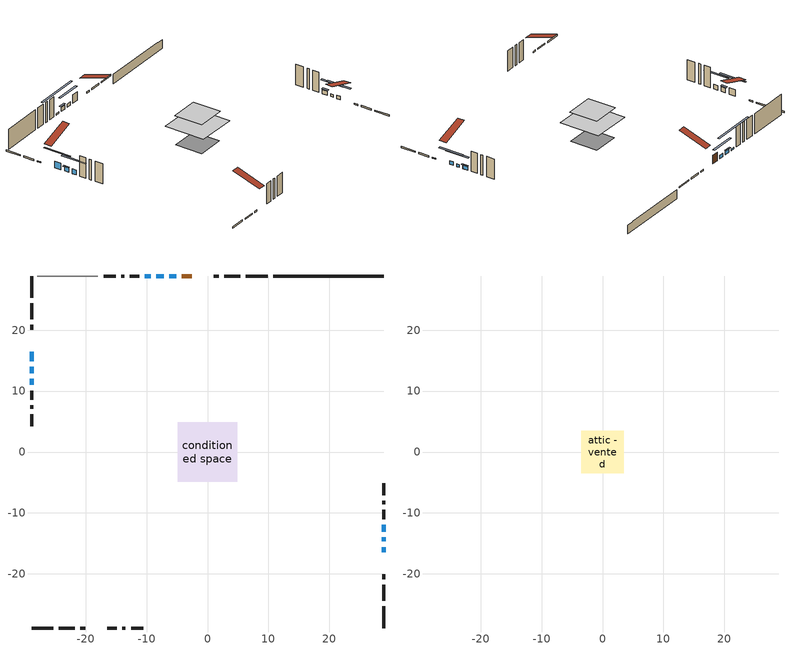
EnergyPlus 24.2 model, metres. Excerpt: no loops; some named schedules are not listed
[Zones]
conditioned space
 floor outside (Floor1 construction): -0.53,-0.53 -0.53,0.53 0.53,0.53 0.53,-0.53 z0.76
 floor adiabatic (AdiabaticFloorConstruction): -4.87,-4.87 -4.87,4.87 4.87,4.87 4.87,-4.87 z3.2
 floor foundation (Slab1 construction): -3.29,-3.29 -3.29,3.29 3.29,3.29 3.29,-3.29 z-1.49
 wall outside (RimJoist1 construction): 9.87,28.89 6.3,28.89 / -28.89,-28.89 -25.32,-28.89 / -28.89,28.89 -28.89,25.32 / 28.89,-28.89 28.89,-25.32 z0.76:1.06
 wall outside (RimJoist2 construction): 5.37,28.89 2.78,28.89 / -24.39,-28.89 -21.79,-28.89 / -28.89,24.39 -28.89,21.79 / 28.89,-24.39 28.89,-21.79 z0.76:1.06
 wall outside (RimJoist3 construction): 1.85,28.89 1.05,28.89 / -20.87,-28.89 -20.06,-28.89 / -28.89,20.87 -28.89,20.06 / 28.89,-20.87 28.89,-20.06 z0.76:1.06
 wall outside (AdiabaticWallConstruction 1): -2.58,28.89 -4.2,28.89 z0.76:2.79
 wall outside (AdiabaticWallConstruction): -5.13,28.89 -6.28,28.89 z0.76:1.55; -28.89,16.43 -28.89,14.9 z0.76:2.34; 28.89,-16.43 28.89,-15.61 z0.76:1.58; 28.89,-14.69 28.89,-14.02 z0.76:1.42; 28.89,-13.1 28.89,-11.93 z0.76:1.7; -7.2,28.89 -8.37,28.89 z0.76:1.73; -28.89,13.98 -28.89,12.96 / -28.89,12.03 -28.89,11.02 z0.76:1.88; -9.3,28.89 -10.27,28.89 z0.76:1.09
 wall outside (Wall1 construction): -11.2,28.89 -12.72,28.89 / -16.43,-28.89 -14.9,-28.89 / -28.89,10.09 -28.89,8.56 / 28.89,-11 28.89,-9.47 z0.76:5.64
 wall outside (Wall2 construction): -13.65,28.89 -14.15,28.89 / -13.97,-28.89 -13.47,-28.89 / -28.89,7.63 -28.89,7.13 / 28.89,-8.54 28.89,-8.04 z0.76:5.64
 wall outside (Wall3 construction): -15.08,28.89 -17.05,28.89 / -12.54,-28.89 -10.57,-28.89 / -28.89,6.2 -28.89,4.23 / 28.89,-7.11 28.89,-5.14 z0.76:5.64
 wall foundation (FoundationWall1 construction): 10.8,28.89,-1.49 10.8,28.89,0.76 27.08,28.89,0.76 27.08,28.89,0.58 28.89,28.89,0.58 28.89,28.89,-1.49
 wall adiabatic (Wall4 construction): -17.98,28.89 -27.96,28.89 z0.76:5.64
 window (WindowConstruction): -5.13,28.89 -6.28,28.89 z0.76:1.55
 window (WindowConstruction 1): -28.89,16.43 -28.89,14.91 z0.76:2.34
 window (WindowConstruction 2): 28.89,-16.43 28.89,-15.62 z0.76:1.57
 window (WindowConstruction 3): 28.89,-14.69 28.89,-14.02 z0.76:1.42
 window (WindowConstruction 4): 28.89,-13.1 28.89,-11.93 z0.76:1.7
 window (WindowConstruction 5): -7.2,28.89 -8.37,28.89 z0.76:1.73
 window (WindowConstruction 6): -28.89,13.98 -28.89,12.96 z0.76:1.88
 window (WindowConstruction 7): -28.89,12.03 -28.89,11.02 z0.76:1.88
 window (WindowConstruction 8): -9.3,28.89 -10.27,28.89 z0.76:1.09
 door (Door): -2.58,28.89 -4.2,28.89 z0.76:2.79
 ceiling adiabatic (AdiabaticFloorConstruction): 4.87,-4.87 4.87,4.87 -4.87,4.87 -4.87,-4.87 z3.2
attic - vented
 floor to conditioned space (Floor2 construction Reversed): -3.46,-3.46 -3.46,3.46 3.46,3.46 3.46,-3.46 z5.64
 roof outside (Roof1 construction): -1.65,28.89,5.64 -1.65,22.14,7.88 0.12,22.14,7.88 0.12,28.89,5.64; -17.36,-28.89,5.64 -17.36,-22.14,7.88 -19.14,-22.14,7.88 -19.14,-28.89,5.64; -28.89,17.36,5.64 -22.14,17.36,7.88 -22.14,19.14,7.88 -28.89,19.14,5.64; 28.89,-17.36,5.64 22.14,-17.36,7.88 22.14,-19.14,7.88 28.89,-19.14,5.64
shading: -8.83,28.89 -2.58,28.89 -2.58,29.3 -8.83,29.3 z4.1; -28.89,12.35 -28.89,18.98 -29.3,18.98 -29.3,12.35 z4.89; 28.89,-13.06 28.89,-18.98 29.3,-18.98 29.3,-13.06 z4.12; 28.89,-11.47 28.89,-17.24 29.3,-17.24 29.3,-11.47 z3.97; 28.89,-11.73 28.89,-13.3 29.3,-13.3 29.3,-11.73 z1.9; -8.57,28.89 -7,28.89 -7,29.3 -8.57,29.3 z1.93; -28.89,12.76 -28.89,14.18 -29.3,14.18 -29.3,12.76 z2.08; -28.89,8.47 -28.89,14.58 -29.3,14.58 -29.3,8.47 z4.43; -15.28,28.89 -4.29,28.89 -4.29,29.3 -15.28,29.3 z6.1
[Building]
Building 1: Terrain=Suburbs
[Site:Location]
London AP_ON: Latitude {deg}=43.03; Longitude {deg}=-81.15; Time Zone {hr}=-5; Elevation {m}=278; Keep Site Location Information=Yes
[Site:GroundTemperature:Shallow]
3.98693, 1.93205, 1.76749, 2.74264, 6.6573, 10.5537, 13.9317, 16.0716, 16.2534, 14.513, 11.2211, 7.44421
[Site:WaterMainsTemperature]
Calculation Method=Schedule; Temperature Schedule=mains temperature schedule
[Material] Roughness=Rough; Thermal Absorptance=0.9
Name | Thickness {m} | Conductivity {W/m-K} | Density {kg/m3} | Specific Heat {J/kg-K} | Solar Absorptance | Visible Absorptance
asphalt or fiberglass shingles | 0.00635 | 0.162714 | 1121.4 | 1465.45 | 0.4 | 0.4
ceiling loosefill ins | 0.254 | 0.0480833 | 16.02 | 1046.75 | 0.7 | 0.7
ceiling stud and cavity | 0.1397 | 0.228636 | 65.682 | 1177.47 | 0.7 | 0.7
concrete 4.0 in. | 0.1016 | 1.803125 | 2242.8 | 837.4 | 0.7 | 0.7
concrete 8.0 in. | 0.2032 | 1.803125 | 2242.8 | 837.4 | 0.7 | 0.7
door material | 0.04445 | 0.053851 | 512.64 | 1214.23 | 0.7 | 0.7
floor covering | 0.0127 | 0.0433444 | 54.468 | 1339.84 | 0.6 | 0.6
floor rigid ins; rim joist rigid ins | 0.051816 | 0.029427 | 32.04 | 1214.23 | 0.7 | 0.7
floor rigid ins 1; wall rigid ins | 0.512978 | 0.029427 | 32.04 | 1214.23 | 0.7 | 0.7
floor stud and cavity | 0.1397 | 0.489143 | 92.3553 | 1139.71 | 0.7 | 0.7
floor stud and cavity 1 | 0.1397 | 1.75129 | 37.0049 | 1207.88 | 0.7 | 0.7
furniture material conditioned space 1 | 0.1524 | 0.115458 | 640.8 | 1214.23 | 0.6 | 0.6
gypsum board | 0.0127 | 0.160291 | 801 | 837.4 | 0.6 | 0.6
gypsum board 1 | 0.0127 | 0.160291 | 801 | 837.4 | 0.7 | 0.7
osb sheathing 0.5 in. | 0.0127 | 0.115458 | 512.64 | 1214.23 | 0.7 | 0.7
osb sheathing 0.5 in. 1 | 0.0127 | 0.115458 | 512.64 | 1214.23 | 0.4 | 0.4
osb sheathing 0.75 in. | 0.01905 | 0.115458 | 512.64 | 1214.23 | 0.7 | 0.7
osb sheathing 2.0 in. | 0.0508 | 0.115458 | 512.64 | 1214.23 | 0.7 | 0.7
rim joist stud and cavity | 0.0508 | 0.028548 | 125.044 | 1163.47 | 0.6 | 0.6
rim joist stud and cavity 1 | 0.0508 | 0.318503 | 125.044 | 1163.47 | 0.6 | 0.6
rim joist stud and cavity 2 | 0.0508 | 0.0300652 | 125.044 | 1163.47 | 0.6 | 0.6
wall stud and cavity | 0.1397 | 0.084134 | 139.0536 | 1170.24 | 0.7 | 0.7
wall stud and cavity 1 | 0.1397 | 0.108386 | 139.0536 | 1170.24 | 0.7 | 0.7
wall stud and cavity 2 | 0.1397 | 0.0915092 | 139.0536 | 1170.24 | 0.7 | 0.7
wall stud and cavity 3 | 0.1397 | 0.0826833 | 139.0536 | 1170.24 | 0.7 | 0.7
wall stud and cavity 4 | 0.0889 | 0.380278 | 52.3479 | 1209.89 | 0.7 | 0.7
wall stud and cavity 5 | 0.0889 | 0.391764 | 83.0341 | 1211.67 | 0.7 | 0.7
wood siding | 0.0254 | 0.102417 | 544.68 | 1172.36 | 0.4 | 0.4
wood siding 1; wood siding 2; wood siding 3 | 0.0254 | 0.102417 | 544.68 | 1172.36 | 0.7 | 0.7
[WindowMaterial:SimpleGlazingSystem]
Name | U-Factor {W/m2-K} | Solar Heat Gain Coefficient
WindowMaterial | 2.4563 | 0.49
WindowMaterial 1 | 2.174674 | 0.59
WindowMaterial 2 | 2.5568 | 0.45
WindowMaterial 3 | 2.665821 | 0.4
WindowMaterial 4 | 2.41769 | 0.5
WindowMaterial 5 | 2.41315 | 0.51
WindowMaterial 6 | 2.41769 | 0.51
WindowMaterial 7 | 2.748152 | 0.34
[Construction]
AdiabaticFloorConstruction: floor stud and cavity 1, floor rigid ins 1, osb sheathing 0.75 in., floor covering
AdiabaticWallConstruction: wood siding 2, wall rigid ins, wall stud and cavity 4, gypsum board
AdiabaticWallConstruction 1: wood siding 3, wall rigid ins, wall stud and cavity 4, gypsum board
Door: door material
Floor1 construction: floor stud and cavity, floor rigid ins, osb sheathing 0.75 in., floor covering
Floor2 construction Reversed: gypsum board, ceiling stud and cavity, ceiling loosefill ins
FoundationWall1 construction: concrete 8.0 in., gypsum board 1
furniture construction conditioned space 1: furniture material conditioned space 1
PartitionWallConstruction: gypsum board, wall stud and cavity 5, gypsum board
RimJoist1 construction: wood siding 1, osb sheathing 2.0 in., rim joist stud and cavity
RimJoist2 construction: wood siding 1, rim joist rigid ins, osb sheathing 2.0 in., rim joist stud and cavity 1
RimJoist3 construction: wood siding 1, osb sheathing 2.0 in., rim joist stud and cavity 2
Roof1 construction: asphalt or fiberglass shingles
Slab1 construction: concrete 4.0 in.
Wall1 construction: wood siding, osb sheathing 0.5 in., wall stud and cavity, gypsum board
Wall2 construction: wood siding, osb sheathing 0.5 in., wall stud and cavity 1, gypsum board
Wall3 construction: wood siding, osb sheathing 0.5 in., wall stud and cavity 2, gypsum board
Wall4 construction: osb sheathing 0.5 in. 1, wall stud and cavity 3, gypsum board
WindowConstruction: WindowMaterial
WindowConstruction 1: WindowMaterial 1
WindowConstruction 2: WindowMaterial 2
WindowConstruction 3: WindowMaterial 3
WindowConstruction 4: WindowMaterial 4
WindowConstruction 5: WindowMaterial 5
WindowConstruction 6; WindowConstruction 7: WindowMaterial 6
WindowConstruction 8: WindowMaterial 7
[Zone] Multiplier=1; Part of Total Floor Area=Yes
Name | Volume {m3}
attic - vented | 17.4888
conditioned space | 346.1
[Space]
Name | Zone | Volume {m3}
attic - vented 1 | attic - vented | 17.4888
conditioned space 1 | conditioned space | 346.1
[ZoneInfiltration:EffectiveLeakageArea]
infil attic - vented 1: Zone or Space=attic - vented 1; Schedule=Always On Discrete; Effective Air Leakage Area {cm2}=2091.49; Stack Coefficient=0.000156303; Wind Coefficient=8.44702e-06
[ZoneMixing]
whole house fan mix: Zone or Space=attic - vented; Schedule=Always On Continuous; Design Flow Rate Calculation Method=Flow/Zone; Design Flow Rate {m3/s}=0; Source Zone or Space=conditioned space
[SurfaceProperty:ExposedFoundationPerimeter]
Slab1: Exposed Perimeter Calculation Method=TotalExposedPerimeter; Total Exposed Perimeter {m}=18.084
[InternalMass] Zone or ZoneList=conditioned space; Space or SpaceList=conditioned space 1
Name | Construction | Surface Area {m2}
furniture mass conditioned space 1 | furniture construction conditioned space 1 | 55.608
partition wall mass | PartitionWallConstruction | 139.02
[Lights]
interior lighting: Zone or ZoneList or Space or SpaceList=conditioned space 1; Schedule=interior lighting schedule; Design Level Calculation Method=LightingLevel; Lighting Level {W}=343.2; Return Air Fraction=0; Fraction Radiant=0.6; Fraction Visible=0.2; Fraction Replaceable=1
[People]
occupants: Zone or ZoneList or Space or SpaceList=conditioned space 1; Number of People Schedule=occupants schedule; Number of People Calculation Method=People; Number of People=3; Fraction Radiant=0.314171; Sensible Heat Fraction=0.56303; Activity Level Schedule=occupants activity schedule; Carbon Dioxide Generation Rate {m3/s-W}=0; Enable ASHRAE 55 Comfort Warnings=No; Mean Radiant Temperature Calculation Type=EnclosureAveraged
[ElectricEquipment] Zone or ZoneList or Space or SpaceList=conditioned space 1; Design Level Calculation Method=EquipmentLevel
Name | Schedule | Design Level {W} | Fraction Latent | Fraction Radiant | Fraction Lost
clothes dryer | clothes dryer schedule | 140.772 | 0.015 | 0.081 | 0.85
clothes washer | clothes washer schedule | 32.1985 | 0.03 | 0.162 | 0.7
cooking range | cooking range schedule | 208.969 | 0.08 | 0.432 | 0.2
dishwasher | dishwasher schedule | 66.8632 | 0.3 | 0.18 | 0.4
fridge | fridge schedule | 72.9452 | 0 | 0.6 | 0
mech vent bath fan 0 | mech vent bath fan 0 schedule | 50.2 | 0 | 0 | 1
mech vent bath fan 1 | mech vent bath fan 1 schedule | 50.2 | 0 | 0 | 1
mech vent house fan | mech vent house fan schedule | 0 | 0 | 0 | 1
mech vent house fan cfis | mech vent house fan cfis schedule | 0 | 0 | 0 | 0
misc plug loads | misc plug loads schedule | 494.7 | 0.045 | 0.513 | 0.1
whole house fan | Always On Discrete | 0 | 0 | 0 | 1
[OtherEquipment] Zone or ZoneList or Space or SpaceList=conditioned space 1; Design Level Calculation Method=EquipmentLevel
Name | Fuel Type | Schedule | Design Level {W} | Fraction Latent | Fraction Radiant | Fraction Lost
clothes dryer 1 | Electricity | clothes dryer schedule | 0 | 0.015 | 0.081 | 0.85
cooking range 1 | Electricity | cooking range schedule | 0 | 0.08 | 0.432 | 0.2
general water use latent | None | general water use schedule | 59.3978 | 1 | 0 | 0
general water use sensible | None | general water use schedule | -58.539 | 0 | 0.6 | 0
mech vent house fan latent load | None | Always On Discrete | 0 | 1 | 0 | 0
mech vent house fan sensible load | None | Always On Discrete | 0 | 0 | 0 | 0
water heater energy adjustment1 | NaturalGas | Always On Discrete | 0.01 | 0 | 0 | 1
[ZoneInfiltration:DesignFlowRate] Zone or ZoneList or Space or SpaceList=conditioned space 1; Schedule=Always On Discrete; Design Flow Rate Calculation Method=Flow/Zone; Design Flow Rate {m3/s}=0
infil flow; natural vent flow; whole house fan flow
[AvailabilityManager:Scheduled]
central ac and furnace airloop Availability Manager: Schedule=Always On Discrete
[Foundation:Kiva]
Foundation Kiva 1: Initial Indoor Air Temperature {C}=18; Wall Height Above Grade {m}=0.759988; Wall Depth Below Slab {m}=0.2032
[Foundation:Kiva:Settings]
Soil Conductivity {W/m-K}=0.849921; Soil Density {kg/m3}=1842.3; Soil Specific Heat {J/kg-K}=418.7; Ground Solar Absorptivity=0.9; Ground Thermal Absorptivity=0.9; Ground Surface Roughness {m}=0.03; Far-Field Width {m}=40; Deep-Ground Boundary Condition=ZeroFlux; Deep-Ground Depth {m}=40; Minimum Cell Dimension {m}=0.2; Maximum Cell Growth Coefficient=3; Simulation Timestep=Timestep
[Exterior:Lights]
exterior lighting: Schedule=exterior lighting schedule; Design Level {W}=75.6
[EnergyManagementSystem:GlobalVariable]
central_ac_and_furnace_airloop_Fan_RTF
infil_program_Qfan
infil_program_Qinf
natural_vent_program_Qnv
natural_vent_program_Qwhf
[EnergyManagementSystem:Sensor]
Name | Output:Variable or Output:Meter Index Key | Output:Variable or Output:Meter
airflow_gain | infil flow | Infiltration Sensible Heat Gain Energy
airflow_gain_1 | natural vent flow | Infiltration Sensible Heat Gain Energy
airflow_gain_2 | whole house fan flow | Infiltration Sensible Heat Gain Energy
airflow_loss | infil flow | Infiltration Sensible Heat Loss Energy
airflow_loss_1 | natural vent flow | Infiltration Sensible Heat Loss Energy
airflow_loss_2 | whole house fan flow | Infiltration Sensible Heat Loss Energy
clg_load_cond |  | Cooling:EnergyTransfer:Zone:CONDITIONED SPACE
clg_sp_s; clg_sp_s_1 | cooling setpoint | Schedule Value
clothes_dryer_exhaust_0_sch_s | clothes dryer exhaust 0 schedule | Schedule Value
cool_season | cooling season schedule | Schedule Value
htg_load_cond |  | Heating:EnergyTransfer:Zone:CONDITIONED SPACE
htg_sp_s; htg_sp_s_1 | heating setpoint | Schedule Value
ig_ee_conv | clothes dryer | Electric Equipment Convective Heating Energy
ig_ee_conv_2 | cooking range | Electric Equipment Convective Heating Energy
ig_ee_conv_4 | fridge | Electric Equipment Convective Heating Energy
ig_ee_conv_5 | misc plug loads | Electric Equipment Convective Heating Energy
ig_ee_conv_6 | whole house fan | Electric Equipment Convective Heating Energy
ig_ee_rad | clothes dryer | Electric Equipment Radiant Heating Energy
ig_ee_rad_2 | cooking range | Electric Equipment Radiant Heating Energy
ig_ee_rad_4 | fridge | Electric Equipment Radiant Heating Energy
ig_ee_rad_5 | misc plug loads | Electric Equipment Radiant Heating Energy
ig_ee_rad_6 | whole house fan | Electric Equipment Radiant Heating Energy
ig_lgt_conv | interior lighting | Lights Convective Heating Energy
ig_lgt_rad | interior lighting | Lights Radiant Heating Energy
ig_lgt_vis | interior lighting | Lights Visible Radiation Heating Energy
ig_oe_conv | clothes dryer 1 | Other Equipment Convective Heating Energy
ig_oe_conv_1 | cooking range 1 | Other Equipment Convective Heating Energy
ig_oe_conv_2 | general water use latent | Other Equipment Convective Heating Energy
ig_oe_conv_3 | general water use sensible | Other Equipment Convective Heating Energy
ig_oe_conv_4 | water heater energy adjustment1 | Other Equipment Convective Heating Energy
ig_oe_rad | clothes dryer 1 | Other Equipment Radiant Heating Energy
ig_oe_rad_1 | cooking range 1 | Other Equipment Radiant Heating Energy
ig_oe_rad_2 | general water use latent | Other Equipment Radiant Heating Energy
ig_oe_rad_3 | general water use sensible | Other Equipment Radiant Heating Energy
ig_oe_rad_4 | water heater energy adjustment1 | Other Equipment Radiant Heating Energy
ig_ppl_conv | occupants | People Convective Heating Energy
ig_ppl_rad | occupants | People Radiant Heating Energy
im_conv | furniture mass conditioned space 1 | Surface Inside Face Convection Heat Gain Energy
im_conv_1 | partition wall mass | Surface Inside Face Convection Heat Gain Energy
im_ig | furniture mass conditioned space 1 | Surface Inside Face Internal Gains Radiation Heat Gain Energy
im_ig_1 | partition wall mass | Surface Inside Face Internal Gains Radiation Heat Gain Energy
im_lgt | furniture mass conditioned space 1 | Surface Inside Face Lights Radiation Heat Gain Energy
im_lgt_1 | partition wall mass | Surface Inside Face Lights Radiation Heat Gain Energy
im_sol | furniture mass conditioned space 1 | Surface Inside Face Solar Radiation Heat Gain Energy
im_sol_1 | partition wall mass | Surface Inside Face Solar Radiation Heat Gain Energy
im_surf | furniture mass conditioned space 1 | Surface Inside Face Net Surface Thermal Radiation Heat Gain Energy
im_surf_1 | partition wall mass | Surface Inside Face Net Surface Thermal Radiation Heat Gain Energy
mech_vent_bath_fan_0_sch_s | mech vent bath fan 0 schedule | Schedule Value
mech_vent_bath_fan_1_sch_s | mech vent bath fan 1 schedule | Schedule Value
mv_conv | mech vent bath fan 0 | Electric Equipment Convective Heating Energy
mv_conv_1 | mech vent bath fan 1 | Electric Equipment Convective Heating Energy
mv_conv_2 | mech vent house fan | Electric Equipment Convective Heating Energy
mv_conv_3 | mech vent house fan cfis | Electric Equipment Convective Heating Energy
mv_conv_4 | mech vent house fan latent load | Other Equipment Convective Heating Energy
mv_conv_5 | mech vent house fan sensible load | Other Equipment Convective Heating Energy
mv_rad | mech vent bath fan 0 | Electric Equipment Radiant Heating Energy
mv_rad_1 | mech vent bath fan 1 | Electric Equipment Radiant Heating Energy
mv_rad_2 | mech vent house fan | Electric Equipment Radiant Heating Energy
mv_rad_3 | mech vent house fan cfis | Electric Equipment Radiant Heating Energy
mv_rad_4 | mech vent house fan latent load | Other Equipment Radiant Heating Energy
mv_rad_5 | mech vent house fan sensible load | Other Equipment Radiant Heating Energy
natural_vent_s | natural vent schedule | Schedule Value
out_pb_s |  | Site Outdoor Air Barometric Pressure
out_wt_s |  | Site Outdoor Air Humidity Ratio
site_vw_s |  | Site Wind Speed
ss_back_out | Window1 | Surface Window Shortwave from Zone Back Out Window Heat Transfer Rate
ss_back_out_1 | Window2 | Surface Window Shortwave from Zone Back Out Window Heat Transfer Rate
ss_back_out_2 | Window3 | Surface Window Shortwave from Zone Back Out Window Heat Transfer Rate
ss_back_out_3 | Window4 | Surface Window Shortwave from Zone Back Out Window Heat Transfer Rate
ss_back_out_4 | Window5 | Surface Window Shortwave from Zone Back Out Window Heat Transfer Rate
ss_back_out_5 | Window6 | Surface Window Shortwave from Zone Back Out Window Heat Transfer Rate
ss_back_out_6 | Window7 | Surface Window Shortwave from Zone Back Out Window Heat Transfer Rate
ss_back_out_7 | Window8 | Surface Window Shortwave from Zone Back Out Window Heat Transfer Rate
ss_back_out_8 | Window9 | Surface Window Shortwave from Zone Back Out Window Heat Transfer Rate
ss_conv | Door1 | Surface Inside Face Convection Heat Gain Energy
ss_conv_1 | Window1 | Surface Inside Face Convection Heat Gain Energy
ss_conv_2 | Window2 | Surface Inside Face Convection Heat Gain Energy
ss_conv_3 | Window3 | Surface Inside Face Convection Heat Gain Energy
ss_conv_4 | Window4 | Surface Inside Face Convection Heat Gain Energy
ss_conv_5 | Window5 | Surface Inside Face Convection Heat Gain Energy
ss_conv_6 | Window6 | Surface Inside Face Convection Heat Gain Energy
ss_conv_7 | Window7 | Surface Inside Face Convection Heat Gain Energy
ss_conv_8 | Window8 | Surface Inside Face Convection Heat Gain Energy
ss_conv_9 | Window9 | Surface Inside Face Convection Heat Gain Energy
ss_ig | Door1 | Surface Inside Face Internal Gains Radiation Heat Gain Energy
ss_ig_1 | Window1 | Surface Inside Face Internal Gains Radiation Heat Gain Energy
ss_ig_2 | Window2 | Surface Inside Face Internal Gains Radiation Heat Gain Energy
ss_ig_3 | Window3 | Surface Inside Face Internal Gains Radiation Heat Gain Energy
ss_ig_4 | Window4 | Surface Inside Face Internal Gains Radiation Heat Gain Energy
ss_ig_5 | Window5 | Surface Inside Face Internal Gains Radiation Heat Gain Energy
ss_ig_6 | Window6 | Surface Inside Face Internal Gains Radiation Heat Gain Energy
ss_ig_7 | Window7 | Surface Inside Face Internal Gains Radiation Heat Gain Energy
ss_ig_8 | Window8 | Surface Inside Face Internal Gains Radiation Heat Gain Energy
ss_ig_9 | Window9 | Surface Inside Face Internal Gains Radiation Heat Gain Energy
ss_lgt | Door1 | Surface Inside Face Lights Radiation Heat Gain Energy
ss_sol | Door1 | Surface Inside Face Solar Radiation Heat Gain Energy
ss_surf | Door1 | Surface Inside Face Net Surface Thermal Radiation Heat Gain Energy
ss_surf_1 | Window1 | Surface Inside Face Net Surface Thermal Radiation Heat Gain Energy
ss_surf_2 | Window2 | Surface Inside Face Net Surface Thermal Radiation Heat Gain Energy
ss_surf_3 | Window3 | Surface Inside Face Net Surface Thermal Radiation Heat Gain Energy
ss_surf_4 | Window4 | Surface Inside Face Net Surface Thermal Radiation Heat Gain Energy
ss_surf_5 | Window5 | Surface Inside Face Net Surface Thermal Radiation Heat Gain Energy
ss_surf_6 | Window6 | Surface Inside Face Net Surface Thermal Radiation Heat Gain Energy
ss_surf_7 | Window7 | Surface Inside Face Net Surface Thermal Radiation Heat Gain Energy
ss_surf_8 | Window8 | Surface Inside Face Net Surface Thermal Radiation Heat Gain Energy
ss_surf_9 | Window9 | Surface Inside Face Net Surface Thermal Radiation Heat Gain Energy
ss_trans_in | Window1 | Surface Window Transmitted Solar Radiation Rate
ss_trans_in_1 | Window2 | Surface Window Transmitted Solar Radiation Rate
ss_trans_in_2 | Window3 | Surface Window Transmitted Solar Radiation Rate
ss_trans_in_3 | Window4 | Surface Window Transmitted Solar Radiation Rate
ss_trans_in_4 | Window5 | Surface Window Transmitted Solar Radiation Rate
ss_trans_in_5 | Window6 | Surface Window Transmitted Solar Radiation Rate
ss_trans_in_6 | Window7 | Surface Window Transmitted Solar Radiation Rate
ss_trans_in_7 | Window8 | Surface Window Transmitted Solar Radiation Rate
ss_trans_in_8 | Window9 | Surface Window Transmitted Solar Radiation Rate
ss_trans_out | Window1 | Surface Inside Face Initial Transmitted Diffuse Transmitted Out Window Solar Radiation Rate
ss_trans_out_1 | Window2 | Surface Inside Face Initial Transmitted Diffuse Transmitted Out Window Solar Radiation Rate
ss_trans_out_2 | Window3 | Surface Inside Face Initial Transmitted Diffuse Transmitted Out Window Solar Radiation Rate
ss_trans_out_3 | Window4 | Surface Inside Face Initial Transmitted Diffuse Transmitted Out Window Solar Radiation Rate
ss_trans_out_4 | Window5 | Surface Inside Face Initial Transmitted Diffuse Transmitted Out Window Solar Radiation Rate
ss_trans_out_5 | Window6 | Surface Inside Face Initial Transmitted Diffuse Transmitted Out Window Solar Radiation Rate
ss_trans_out_6 | Window7 | Surface Inside Face Initial Transmitted Diffuse Transmitted Out Window Solar Radiation Rate
ss_trans_out_7 | Window8 | Surface Inside Face Initial Transmitted Diffuse Transmitted Out Window Solar Radiation Rate
ss_trans_out_8 | Window9 | Surface Inside Face Initial Transmitted Diffuse Transmitted Out Window Solar Radiation Rate
s_conv | Floor1 | Surface Inside Face Convection Heat Gain Energy
s_conv_1 | Floor2 | Surface Inside Face Convection Heat Gain Energy
s_conv_10 | RimJoist2:180 | Surface Inside Face Convection Heat Gain Energy
s_conv_11 | RimJoist2:270 | Surface Inside Face Convection Heat Gain Energy
s_conv_12 | RimJoist2:90 | Surface Inside Face Convection Heat Gain Energy
s_conv_13 | RimJoist3:0 | Surface Inside Face Convection Heat Gain Energy
s_conv_14 | RimJoist3:180 | Surface Inside Face Convection Heat Gain Energy
s_conv_15 | RimJoist3:270 | Surface Inside Face Convection Heat Gain Energy
s_conv_16 | RimJoist3:90 | Surface Inside Face Convection Heat Gain Energy
s_conv_17 | Slab1 | Surface Inside Face Convection Heat Gain Energy
s_conv_18 | Wall1:0 | Surface Inside Face Convection Heat Gain Energy
s_conv_19 | Wall1:180 | Surface Inside Face Convection Heat Gain Energy
s_conv_2 | FoundationWall1 | Surface Inside Face Convection Heat Gain Energy
s_conv_20 | Wall1:270 | Surface Inside Face Convection Heat Gain Energy
s_conv_21 | Wall1:90 | Surface Inside Face Convection Heat Gain Energy
s_conv_22 | Wall2:0 | Surface Inside Face Convection Heat Gain Energy
s_conv_23 | Wall2:180 | Surface Inside Face Convection Heat Gain Energy
s_conv_24 | Wall2:270 | Surface Inside Face Convection Heat Gain Energy
s_conv_25 | Wall2:90 | Surface Inside Face Convection Heat Gain Energy
s_conv_26 | Wall3:0 | Surface Inside Face Convection Heat Gain Energy
s_conv_27 | Wall3:180 | Surface Inside Face Convection Heat Gain Energy
